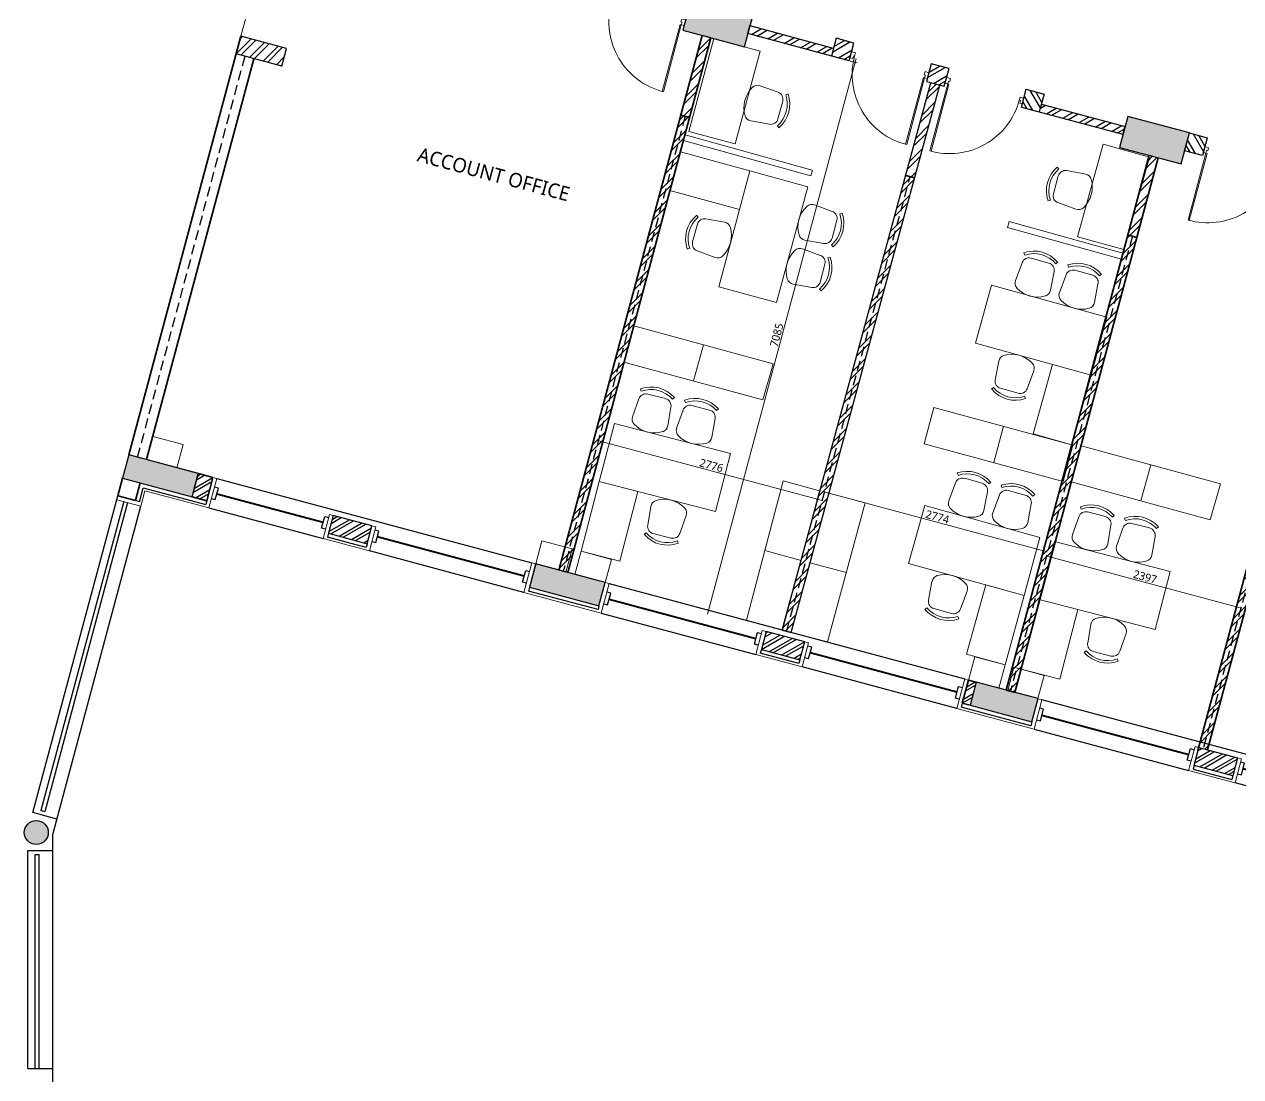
# Model space of a CAD drawing. Header units: millimetres. Extents: x 897770 to 1185420, y -692043 to -233237.
# Drawn here: x 934335 to 949536, y -374887 to -361743 of the extents above; entities that cross this region are included whole.
import ezdxf

# ---------------------------------------------------------------- set-up
doc = ezdxf.new("R2010")
doc.units = ezdxf.units.MM
doc.header["$MEASUREMENT"] = 0
doc.header["$PDMODE"] = 67
doc.linetypes.add('HIDDEN', pattern=[0.375, 0.25, -0.125])
doc.layers.get('Defpoints').update_dxf_attribs({"color": 6})
for name, color, linetype in [('A-Anno Tags', 6, 'Continuous'), ('A-Ele 10', 3, 'Continuous'), ('A-Elevation', 4, 'Continuous'), ('A-Wall Patt', 8, 'Continuous'), ('A-Window', 4, 'Continuous'), ('S-Conc Patt', 9, 'Continuous')]:
    doc.layers.add(name, color=color, linetype=linetype)
for name, color, linetype, lineweight in [('A-Detail Lines', 8, 'Continuous', 25), ('A-Door', 4, 'Continuous', 9), ('A-Wall Sec', 1, 'Continuous', 30), ('A-WIN', 5, 'Continuous', 25), ('ele l', 6, 'Continuous', 15), ('Fire pipe', 80, 'Continuous', 15), ('frntr', 32, 'Continuous', 13), ('P-SANR-FIXT', 6, 'Continuous', 9), ('S-Concrete', 40, 'Continuous', 30), ('ST CLADDING PLAN', 6, 'Continuous', 9), ('text', 7, 'Continuous', 5)]:
    doc.layers.add(name, color=color, linetype=linetype, lineweight=lineweight)
doc.styles.get("Standard").update_dxf_attribs({"font": 'trebuc.ttf'})
doc.dimstyles.new('IIITD_WD_M @ 50', dxfattribs={"dimscale": 50, "dimtxt": 2, "dimasz": 0.5, "dimexe": 0.5, "dimexo": 0.25, "dimgap": 0.3, "dimtad": 1, "dimdec": 0, "dimrnd": 1, "dimzin": 0, "dimdsep": 46, "dimtxsty": 'Standard', "dimblk": 'ARCHTICK', "dimcen": 0.2, "dimdle": 1, "dimclrd": 8, "dimclre": 9, "dimadec": 0, "dimazin": 0, "dimtfac": 1, "dimtdec": 0, "dimtofl": 0, "dimtmove": 0, "dimatfit": 0, "dimfxl": 1, "dimtolj": 1, "dimtzin": 0, "dimlwd": -1, "dimlwe": -1, "dimarcsym": 0})
pattern_1 = [(30, (-150000, 4e-12), (-56.25, 97.427858), []), (30, (-149948.77, -13.73), (-56.25, 97.427858), [])]

# ---------------------------------------------------------------- blocks, each defined once
blk = doc.blocks.new('block outer')
at = {"layer": 'S-Conc Patt'}
blk.add_hatch(color=256, dxfattribs=at).paths.add_polyline_path([(833592, -292383, 1), (833292, -292383, 1)])
at = {"layer": 'S-Concrete'}
blk.add_circle((833442, -292383, 0), 150, dxfattribs=at)
blk = doc.blocks.new('gf colmn')
at = {"layer": 'S-Conc Patt'}
for points in [[(690472, -276042), (690368, -276428), (691141, -276635), (691245, -276249)], [(684236, -282254), (684314, -281965), (683445, -281732), (683367, -282022)], [(689322, -283617), (689400, -283327), (688530, -283094), (688453, -283384)]]:
    blk.add_hatch(color=256, dxfattribs=at).paths.add_polyline_path(points)
at = {"layer": 'S-Concrete', "elevation": 0}
for points in [[(690472, -276042), (690368, -276428), (691141, -276635), (691245, -276249)], [(683445, -281732), (683367, -282022), (684236, -282254), (684314, -281965)], [(688530, -283094), (688453, -283384), (689322, -283617), (689400, -283327)]]:
    blk.add_lwpolyline(points, close=True, dxfattribs=at)
blk = doc.blocks.new('perg colmn')
at = {"color": 6}
blk.add_blockref('gf colmn', (151142, -5934, 0), dxfattribs=at)
blk = doc.blocks.new('block rt')
at = {"layer": 'S-Conc Patt'}
for points in [[(841614, -281976), (841511, -282362), (842284, -282570), (842387, -282183)], [(835379, -288189), (835457, -287899), (834587, -287666), (834510, -287956)], [(840464, -289552), (840542, -289262), (839673, -289029), (839595, -289319)]]:
    blk.add_hatch(color=256, dxfattribs=at).paths.add_polyline_path(points)
h = blk.add_hatch(color=256, dxfattribs=at)
h.dxf.hatch_style = 1
h.paths.add_polyline_path([(847845, -283645), (847072, -283438), (846968, -283825), (847741, -284032), (847741, -284032)])
h = blk.add_hatch(color=256, dxfattribs=at)
h.dxf.hatch_style = 1
h.paths.add_polyline_path([(845179, -290504), (845101, -290794), (845874, -291001), (845951, -290711)])
at = {"layer": 'S-Concrete'}
for points in [[(841614, -281976), (841511, -282362), (842284, -282570), (842387, -282183)], [(834587, -287666), (834510, -287956), (835379, -288189), (835457, -287899)], [(839673, -289029), (839595, -289319), (840464, -289552), (840542, -289262)]]:
    blk.add_lwpolyline(points, close=True, dxfattribs=at)
at = {"layer": 'S-Concrete', "elevation": 0}
for points in [[(847741, -284032), (847845, -283645), (847072, -283438), (846968, -283825)], [(845179, -290504), (845101, -290794), (845874, -291001), (845951, -290711)]]:
    blk.add_lwpolyline(points, close=True, dxfattribs=at)
blk = doc.blocks.new('block rt lft')
at = {"color": 6}
blk.add_blockref('block rt', (0, 0), dxfattribs=at)
blk = doc.blocks.new('ERGEWRGR')
at = {"layer": 'A-Wall Patt'}
h = blk.add_hatch(dxfattribs=at)
h.set_pattern_fill('ANSI32', color=256, scale=300, angle=345, style=0)
h.paths.add_polyline_path([(938137, -368100), (938196, -367878), (938679, -368008), (938620, -368230)])
at = {"layer": 'A-Detail Lines'}
for p, q in [((938137, -368100, 0), (938124, -368149, 0)), ((938607, -368278, 0), (938124, -368149, 0)), ((938620, -368230, 0), (938607, -368278, 0))]:
    blk.add_line(p, q, dxfattribs=at)
at = {"layer": 'A-Wall Sec', "elevation": 0}
blk.add_lwpolyline([(938196, -367878), (938137, -368100), (938620, -368230), (938679, -368008)], close=True, dxfattribs=at)
blk.add_lwpolyline([(938196, -367878), (938137, -368100), (938620, -368230), (938679, -368008)], close=True, dxfattribs=at)
at = {"layer": 'A-WIN', "color": 2, "lineweight": 40}
blk.add_line((940581, -368636, 0), (938746, -368145, 0), dxfattribs=at)
at = {"layer": 'A-WIN', "color": 2, "lineweight": 40, "elevation": 0}
blk.add_lwpolyline([(936742, -367607), (938070, -367963)], dxfattribs=at)
blk.add_lwpolyline([(936742, -367607), (938070, -367963)], dxfattribs=at)
at = {"layer": 'A-Window'}
for p, q in [((936741, -367416, 0), (940677, -368471, 0)), ((940579, -368838, 0), (938647, -368320, 0))]:
    blk.add_line(p, q, dxfattribs=at)
at = {"layer": 'A-Window', "elevation": 0}
for points in [[(936674, -367667), (936722, -367680), (936761, -367535), (936713, -367522)], [(936643, -367783), (938068, -368165)], [(938099, -368049), (938050, -368036), (938089, -367891), (938138, -367904)], [(938678, -368204), (938727, -368217), (938765, -368072), (938717, -368059)], [(940610, -368722), (940562, -368709), (940601, -368564), (940649, -368577)]]:
    blk.add_lwpolyline(points, dxfattribs=at)
at = {"layer": 'ST CLADDING PLAN'}
for p, q in [((936741, -367416, 0), (936643, -367783, 0)), ((936741, -367416, 0), (936693, -367403, 0)), ((938148, -367865, 0), (938068, -368165, 0)), ((938148, -367865, 0), (938196, -367878, 0)), ((938728, -368021, 0), (938679, -368008, 0)), ((938728, -368021, 0), (938647, -368320, 0)), ((938647, -368320, 0), (938068, -368165, 0)), ((940677, -368471, 0), (940579, -368838, 0)), ((940677, -368471, 0), (940726, -368483, 0))]:
    blk.add_line(p, q, dxfattribs=at)
blk = doc.blocks.new('ERTGWERTGWERGT')
at = {"layer": 'A-Wall Patt'}
h = blk.add_hatch(dxfattribs=at)
h.set_pattern_fill('ANSI32', color=256, scale=300, angle=345, style=0)
h.paths.add_polyline_path([(943546, -369550), (943605, -369328), (944088, -369457), (944029, -369679)])
at = {"layer": 'A-Detail Lines'}
for p, q in [((943546, -369550, 0), (943533, -369598, 0)), ((944016, -369727, 0), (943533, -369598, 0)), ((944029, -369679, 0), (944016, -369727, 0))]:
    blk.add_line(p, q, dxfattribs=at)
at = {"layer": 'A-Wall Sec', "elevation": 0}
blk.add_lwpolyline([(943605, -369328), (943546, -369550), (944029, -369679), (944088, -369457)], close=True, dxfattribs=at)
blk.add_lwpolyline([(943605, -369328), (943546, -369550), (944029, -369679), (944088, -369457)], close=True, dxfattribs=at)
at = {"layer": 'A-WIN', "color": 2, "lineweight": 40}
blk.add_line((945990, -370086, 0), (944155, -369594, 0), dxfattribs=at)
at = {"layer": 'A-WIN', "color": 2, "lineweight": 40, "elevation": 0}
blk.add_lwpolyline([(941644, -368921), (943479, -369413)], dxfattribs=at)
blk.add_lwpolyline([(941644, -368921), (943479, -369413)], dxfattribs=at)
at = {"layer": 'A-Window'}
for p, q in [((941643, -368729, 0), (946087, -369920, 0)), ((945988, -370287, 0), (944056, -369769, 0))]:
    blk.add_line(p, q, dxfattribs=at)
at = {"layer": 'A-Window', "elevation": 0}
for points in [[(941576, -368980), (941624, -368993), (941663, -368849), (941615, -368836)], [(941545, -369096), (943477, -369614)], [(943508, -369498), (943460, -369485), (943499, -369340), (943547, -369353)], [(944088, -369653), (944136, -369666), (944175, -369521), (944126, -369509)], [(946019, -370171), (945971, -370158), (946010, -370013), (946058, -370026)]]:
    blk.add_lwpolyline(points, dxfattribs=at)
at = {"layer": 'ST CLADDING PLAN'}
for p, q in [((941643, -368729, 0), (941545, -369096, 0)), ((941643, -368729, 0), (941595, -368716, 0)), ((943557, -369315, 0), (943477, -369614, 0)), ((943557, -369315, 0), (943605, -369328, 0)), ((944137, -369470, 0), (944056, -369769, 0)), ((944137, -369470, 0), (944088, -369457, 0)), ((944056, -369769, 0), (943477, -369614, 0)), ((946087, -369920, 0), (945988, -370287, 0)), ((946087, -369920, 0), (946135, -369933, 0))]:
    blk.add_line(p, q, dxfattribs=at)
blk = doc.blocks.new('WFTGRWE3TG')
at = {"layer": 'A-Wall Patt'}
h = blk.add_hatch(dxfattribs=at)
h.set_pattern_fill('ANSI32', color=256, scale=300, angle=345, style=0)
h.paths.add_polyline_path([(949438, -371129), (949498, -370906), (949015, -370777), (948955, -370999)])
at = {"layer": 'A-Detail Lines'}
for p, q in [((948955, -370999, 0), (948942, -371047, 0)), ((948942, -371047, 0), (949425, -371177, 0)), ((949438, -371129, 0), (949425, -371177, 0))]:
    blk.add_line(p, q, dxfattribs=at)
at = {"layer": 'A-Wall Sec', "elevation": 0}
blk.add_lwpolyline([(949498, -370906), (949438, -371129), (948955, -370999), (949015, -370777)], close=True, dxfattribs=at)
blk.add_lwpolyline([(949498, -370906), (949438, -371129), (948955, -370999), (949015, -370777)], close=True, dxfattribs=at)
at = {"layer": 'A-WIN', "color": 2, "lineweight": 40}
blk.add_line((947053, -370370, 0), (948888, -370862, 0), dxfattribs=at)
at = {"layer": 'A-WIN', "color": 2, "lineweight": 40, "elevation": 0}
blk.add_lwpolyline([(950893, -371399), (949564, -371043)], dxfattribs=at)
blk.add_lwpolyline([(950893, -371399), (949564, -371043)], dxfattribs=at)
at = {"layer": 'A-Window'}
for p, q in [((950989, -371233, 0), (947053, -370179, 0)), ((946954, -370546, 0), (948886, -371063, 0))]:
    blk.add_line(p, q, dxfattribs=at)
at = {"layer": 'A-Window', "elevation": 0}
for points in [[(946985, -370430), (947034, -370443), (947072, -370298), (947024, -370285)], [(948917, -370948), (948869, -370935), (948908, -370790), (948956, -370803)], [(949497, -371103), (949545, -371116), (949584, -370971), (949536, -370958)], [(950890, -371600), (949466, -371219)], [(950921, -371485), (950873, -371472), (950912, -371327), (950960, -371340)]]:
    blk.add_lwpolyline(points, dxfattribs=at)
at = {"layer": 'ST CLADDING PLAN'}
for p, q in [((947053, -370179, 0), (946954, -370546, 0)), ((947053, -370179, 0), (947004, -370166, 0)), ((948966, -370764, 0), (948886, -371063, 0)), ((948966, -370764, 0), (949015, -370777, 0)), ((949546, -370919, 0), (949466, -371219, 0)), ((949546, -370919, 0), (949498, -370906, 0)), ((948886, -371063, 0), (949466, -371219, 0)), ((950989, -371233, 0), (950890, -371600, 0)), ((950989, -371233, 0), (951037, -371246, 0))]:
    blk.add_line(p, q, dxfattribs=at)
blk = doc.blocks.new('ERGWERGWER')
at = {"layer": 'A-Door'}
for name in ['ERGEWRGR', 'ERTGWERTGWERGT', 'WFTGRWE3TG']:
    blk.add_blockref(name, (0, 0), dxfattribs=at)
blk = doc.blocks.new('erhgswrtyw2435y435y')
at = {"layer": 'A-Wall Patt'}
h = blk.add_hatch(dxfattribs=at)
h.set_pattern_fill('ANSI32', color=256, scale=300, angle=345, style=0)
h.set_pattern_definition(pattern_1)
h.paths.add_polyline_path([(786693, -367403), (786510, -367354), (786432, -367644), (786615, -367693)])
h = blk.add_hatch(dxfattribs=at)
h.set_pattern_fill('ANSI32', color=256, scale=300, angle=345, style=0)
h.set_pattern_definition(pattern_1)
h.paths.add_polyline_path([(796232, -369959), (796135, -369933), (796057, -370223), (796154, -370249)])
for p, q in [((790648, -368773), (790635, -368822, 0)), ((791505, -369054), (790635, -368822, 0)), ((791517, -369006), (791505, -369054)), ((796057, -370223, 0), (796044, -370271, 0)), ((796914, -370504, 0), (796044, -370271, 0)), ((796927, -370456, 0), (796914, -370504, 0))]:
    blk.add_line(p, q, dxfattribs=at)
at = {"layer": 'A-Wall Sec', "lineweight": 35}
for p, q in [((786510, -367354, 0), (786693, -367403, 0)), ((786693, -367403, 0), (786615, -367693, 0)), ((786615, -367693, 0), (786432, -367644, 0)), ((796135, -369933, 0), (796057, -370223, 0)), ((796232, -369959, 0), (796135, -369933, 0)), ((796057, -370223, 0), (796154, -370249, 0))]:
    blk.add_line(p, q, dxfattribs=at)
at = {"layer": 'ST CLADDING PLAN'}
for p, q in [((791545, -369096), (790579, -368838, 0)), ((796954, -370546, 0), (795988, -370287, 0))]:
    blk.add_line(p, q, dxfattribs=at)
at = {"layer": 'A-Door'}
blk.add_blockref('ERGWERGWER', (-150000, 0), dxfattribs=at)
blk = doc.blocks.new('ABL_Door_S - 1000 x 2100-11-3 Second Floor Lvl')
at = {"layer": 'A-Door'}
blk.add_arc((-450, -2.5), 900, 269.04503, 0, dxfattribs=at)
at = {"layer": 'ele l'}
for p, q in [((-500, 37.5), (-450, 37.5)), ((-500, -37.5), (-500, 37.5)), ((-450, 37.5), (-450, -2.5)), ((450, 37.5), (450, -2.5)), ((500, 37.5), (450, 37.5)), ((500, -37.5), (500, 37.5)), ((-500, -37.5), (-465, -37.5)), ((-465, -2.5), (-450, -2.5)), ((-465, -37.5), (-465, -2.5)), ((-465, -37.5), (-465, -902.4)), ((-450, -37.5), (-465, -37.5)), ((-450, -37.5), (-450, -902.5)), ((465, -2.5), (450, -2.5)), ((465, -37.5), (465, -2.5)), ((500, -37.5), (465, -37.5))]:
    blk.add_line(p, q, dxfattribs=at)
blk = doc.blocks.new('chair1')
at = {"layer": 'frntr'}
for p, q in [((-320, 228), (-84, 207)), ((16, 201), (42, 219)), ((1, 115), (1, -115)), ((-320, -228), (-84, -207)), ((16, -201), (42, -219))]:
    blk.add_line(p, q, dxfattribs=at)
for centre, radius, start, end in [((-108, 0), 351, 148.407, 211.593), ((-328, 135), 92.9, 85.0303, 148.407), ((-92, 115), 92.9, 0, 85.0303), ((-278, 0), 356, 325.6197, 34.3803), ((-278, 0), 387, 325.6197, 34.3803), ((-92, -115), 92.9, 274.9697, 0), ((-328, -135), 92.9, 211.593, 274.9697)]:
    blk.add_arc(centre, radius, start, end, dxfattribs=at)
blk = doc.blocks.new('_ArchTick')
at = {"color": 0, "linetype": 'ByBlock', "const_width": 0.15}
blk.add_lwpolyline([(-0.5, -0.5), (0.5, 0.5)], dxfattribs=at)
blk = doc.blocks.new('*D2660')
at = {"layer": 'Defpoints', "color": 0, "transparency": 16777216}
for p in [(944644, -362199, 0), (942810, -369042, 0), (942884, -369062)]:
    blk.add_point(p, dxfattribs=at)
at = {"layer": 'P-SANR-FIXT', "color": 8, "transparency": 16777216}
blk.add_line((944731, -362170), (942872, -369110), dxfattribs=at)
at = {"layer": 'P-SANR-FIXT', "color": 9, "transparency": 16777216}
for p, q in [((944656, -362202), (944742, -362225)), ((942822, -369045), (942909, -369068))]:
    blk.add_line(p, q, dxfattribs=at)
at = {"layer": 'P-SANR-FIXT', "color": 8, "transparency": 16777216, "xscale": 25, "yscale": 25, "zscale": 25}
for p, rotation in [((944718, -362219), 74.99998695226364), ((942884, -369062), 254.9999869522636)]:
    blk.add_blockref('_ArchTick', p, dxfattribs=dict(at, rotation=rotation))
at = {"layer": 'P-SANR-FIXT', "color": 0, "transparency": 16777216, "insert": (943738, -365623), "char_height": 100, "attachment_point": 5, "rotation": 75}
blk.add_mtext('\\A1;7085', dxfattribs=at)
blk = doc.blocks.new('*D2661')
at = {"layer": 'Defpoints', "color": 0, "transparency": 16777216}
for p in [(941593, -366850, 0), (941564, -366957), (944274, -367568, 0)]:
    blk.add_point(p, dxfattribs=at)
at = {"layer": 'P-SANR-FIXT', "color": 9, "transparency": 16777216}
for p, q in [((941590, -366862), (941558, -366981)), ((944271, -367580), (944239, -367700))]:
    blk.add_line(p, q, dxfattribs=at)
at = {"layer": 'P-SANR-FIXT', "color": 8, "transparency": 16777216}
blk.add_line((944294, -367688), (941516, -366944), dxfattribs=at)
at = {"layer": 'P-SANR-FIXT', "color": 8, "transparency": 16777216, "xscale": 25, "yscale": 25, "zscale": 25}
for p, rotation in [((941564, -366957), 164.9999999999999), ((944245, -367676), 344.9999999999999)]:
    blk.add_blockref('_ArchTick', p, dxfattribs=dict(at, rotation=rotation))
at = {"layer": 'P-SANR-FIXT', "color": 0, "transparency": 16777216, "insert": (942922, -367253), "char_height": 100, "attachment_point": 5, "rotation": 345}
blk.add_mtext('\\A1;2776', dxfattribs=at)
blk = doc.blocks.new('*D2662')
at = {"layer": 'Defpoints', "color": 0, "transparency": 16777216}
for p in [(944391, -367599, 0), (947070, -368317, 0), (947070, -368317)]:
    blk.add_point(p, dxfattribs=at)
at = {"layer": 'P-SANR-FIXT', "color": 8, "transparency": 16777216}
blk.add_line((944343, -367586), (947118, -368330), dxfattribs=at)
at = {"layer": 'P-SANR-FIXT', "color": 9, "transparency": 16777216}
for p, q in [((944391, -367599), (944397, -367575)), ((947070, -368317), (947077, -368293))]:
    blk.add_line(p, q, dxfattribs=at)
at = {"layer": 'P-SANR-FIXT', "color": 8, "transparency": 16777216, "xscale": 25, "yscale": 25, "zscale": 25}
for p, rotation in [((944391, -367599), 165.0000000000617), ((947070, -368317), 345.0000000000617)]:
    blk.add_blockref('_ArchTick', p, dxfattribs=dict(at, rotation=rotation))
at = {"layer": 'P-SANR-FIXT', "color": 0, "transparency": 16777216, "insert": (945747, -367895), "char_height": 100, "attachment_point": 5, "rotation": 345}
blk.add_mtext('\\A1;2774', dxfattribs=at)
blk = doc.blocks.new('*D2663')
at = {"layer": 'Defpoints', "color": 0, "transparency": 16777216}
for p in [(947181, -368347, 0), (949483, -369020), (949497, -368967, 0)]:
    blk.add_point(p, dxfattribs=at)
at = {"layer": 'P-SANR-FIXT', "color": 8, "transparency": 16777216}
blk.add_line((947119, -368386), (949531, -369032), dxfattribs=at)
at = {"layer": 'P-SANR-FIXT', "color": 9, "transparency": 16777216}
for p, q in [((947178, -368359), (947161, -368423)), ((949494, -368979), (949476, -369044))]:
    blk.add_line(p, q, dxfattribs=at)
at = {"layer": 'P-SANR-FIXT', "color": 8, "transparency": 16777216, "xscale": 25, "yscale": 25, "zscale": 25}
for p, rotation in [((947167, -368399), 164.9999999999984), ((949483, -369020), 344.9999999999984)]:
    blk.add_blockref('_ArchTick', p, dxfattribs=dict(at, rotation=rotation))
at = {"layer": 'P-SANR-FIXT', "color": 0, "transparency": 16777216, "insert": (948342, -368645), "char_height": 100, "attachment_point": 5, "rotation": 345}
blk.add_mtext('\\A1;2397', dxfattribs=at)

msp = doc.modelspace()

# ---------------------------------------------------------------- hatches: boundary and pattern name
at = {"layer": 'A-Wall Patt'}
h = msp.add_hatch(dxfattribs=at)
h.set_pattern_fill('ANSI32', color=256, scale=400, angle=345, style=0)
h.paths.add_polyline_path([(943404, -361762.5), (943378.1, -361859.1), (944421.6, -362139), (944447.5, -362042.4)])
h = msp.add_hatch(dxfattribs=at)
h.set_pattern_fill('ANSI32', color=256, scale=400, style=0)
h.paths.add_polyline_path([(937611.6, -362043), (937041.7, -361890.3), (936982.2, -362112.5), (937552.1, -362265.2)])
h = msp.add_hatch(dxfattribs=at)
h.set_pattern_fill('ANSI32', color=256, scale=400, style=0)
h.paths.add_polyline_path([(942916.4, -361911.5), (942805.3, -361881.7), (941015.6, -368561.1), (941126.6, -368590.9)])
h = msp.add_hatch(dxfattribs=at)
h.set_pattern_fill('ANSI32', color=256, scale=400, angle=-15, style=0)
h.set_pattern_definition([(30, (1658594.62, -267715.74), (-75, 129.90381), []), (30, (1658662.92, -267734.04), (-75, 129.90381), [])])
h.paths.add_polyline_path([(944703.3, -361976.5), (944481.1, -361917), (944448.8, -362037.7), (944449.1, -362037.8), (944431.6, -362103), (944431.3, -362102.9), (944421.6, -362139.1), (944643.7, -362198.6)])
h = msp.add_hatch(dxfattribs=at)
h.set_pattern_fill('ANSI32', color=256, scale=400, angle=-15, style=0)
h.set_pattern_definition([(30, (1659782.71, -268034.09), (-75, 129.90381), []), (30, (1659851.01, -268052.39), (-75, 129.90381), [])])
h.paths.add_polyline_path([(945891.3, -362294.9), (945669.2, -362235.4), (945636.8, -362356), (945637.1, -362356.1), (945619.7, -362421.3), (945619.4, -362421.2), (945609.7, -362457.4), (945831.8, -362517)])
h = msp.add_hatch(dxfattribs=at)
h.set_pattern_fill('ANSI32', color=256, scale=400, style=0)
h.paths.add_polyline_path([(945775.6, -362501.9), (945664.5, -362472.1), (944436.4, -366993.1), (943807.3, -369309.2), (943918.4, -369338.9)])
h = msp.add_hatch(dxfattribs=at)
h.set_pattern_fill('ANSI32', color=256, scale=400, angle=-15, style=0)
h.set_pattern_definition([(120, (375739.6, 76024.22), (129.90381, 75), []), (120, (375671.3, 76042.52), (129.90381, 75), [])])
h.paths.add_polyline_path([(946857.3, -362553.7), (947079.4, -362613.2), (947047.1, -362733.9), (947046.8, -362733.8), (947029.3, -362799), (947029.6, -362799.1), (947019.9, -362835.3), (946797.8, -362775.8)])
h = msp.add_hatch(dxfattribs=at)
h.set_pattern_fill('ANSI32', color=256, scale=400, angle=345, style=0)
h.paths.add_polyline_path([(947045.8, -362738.6), (947019.9, -362835.2), (948063.6, -363114.5), (948091.2, -363018.4)])
h = msp.add_hatch(dxfattribs=at)
h.set_pattern_fill('ANSI32', color=256, scale=400, angle=-15, style=0)
h.set_pattern_definition([(120, (377777.46, 75478.62), (129.90381, 75), []), (120, (377709.16, 75496.92), (129.90381, 75), [])])
h.paths.add_polyline_path([(948895.1, -363099.3), (949117.3, -363158.8), (949085, -363279.5), (949084.7, -363279.4), (949067.2, -363344.6), (949067.5, -363344.7), (949057.8, -363380.9), (948835.6, -363321.4)])
h = msp.add_hatch(dxfattribs=at)
h.set_pattern_fill('ANSI32', color=256, scale=400, style=0)
h.paths.add_polyline_path([(948504.3, -363408.7), (948393.2, -363378.9), (946603.4, -370058.4), (946714.5, -370088.2)])
h = msp.add_hatch(dxfattribs=at)
h.set_pattern_fill('ANSI32', color=256, scale=400, style=0)
h.paths.add_polyline_path([(950975.1, -363894.7), (950864.1, -363864.9), (949012.2, -370776.3), (949123.3, -370806)])

# ---------------------------------------------------------------- linework, layer by layer
at = {"layer": 'A-Anno Tags'}
for p, q in [((935577, -367704.3, 0), (934542.6, -371564.5, 0)), ((935625.3, -367717.3, 0), (934590.9, -371577.5, 0)), ((934590.9, -371577.5, 0), (934542.6, -371564.5, 0)), ((934470.5, -374787.5, 0), (934470.5, -372113, 0)), ((934470.5, -372113, 0), (934520.5, -372113, 0)), ((934520.5, -374787.5, 0), (934520.5, -372113, 0))]:
    msp.add_line(p, q, dxfattribs=at)
at = {"layer": 'A-Ele 10'}
msp.add_line((934690.5, -374987.5, 0), (934690.5, -374787.5, 0), dxfattribs=at)
at = {"layer": 'A-Elevation'}
for p, q in [((934442.8, -371589.5, 0), (935503, -367632.7, 0)), ((934690.5, -371863, 0), (935789.5, -367761.3, 0)), ((934742.2, -371669.8, 0), (934442.8, -371589.5, 0)), ((934690.5, -374787.5, 0), (934690.5, -371863, 0)), ((934380.5, -374787.5, 0), (934380.5, -372063, 0)), ((934380.5, -372063, 0), (934690.5, -372063, 0)), ((934380.5, -374787.5, 0), (934690.5, -374787.5, 0))]:
    msp.add_line(p, q, dxfattribs=at)
at = {"layer": 'A-Wall Patt'}
for p, q in [((935773.5, -367705.2, 0), (935820.1, -367531.3, 0)), ((935820.1, -367531.3, 0), (936602.5, -367741, 0)), ((935773.5, -367705.2, 0), (935725.2, -367692.3, 0)), ((936615.4, -367692.7, 0), (936602.5, -367741, 0))]:
    msp.add_line(p, q, dxfattribs=at)
at = {"layer": 'A-Wall Sec'}
for p, q in [((943378.1, -361859.1, 0), (943404, -361762.5, 0)), ((944447.5, -362042.4, 0), (943406.5, -361763.1, 0)), ((937611.6, -362043, 0), (937041.7, -361890.3, 0)), ((942916.4, -361911.5, 0), (942805.3, -361881.7, 0)), ((944643.8, -362198.6, 0), (943378.1, -361859.1, 0)), ((937552.1, -362265.2, 0), (937611.6, -362043, 0)), ((937552.1, -362265.2, 0), (936982.2, -362112.5, 0)), ((943918.4, -369338.9, 0), (945775.6, -362501.9, 0)), ((944436.4, -366993.1, 0), (945664.5, -362472.1, 0)), ((946797.8, -362775.7, 0), (948063.6, -363114.5, 0)), ((947045.8, -362738.6, 0), (948091.2, -363018.4, 0)), ((948063.6, -363114.5, 0), (948091.2, -363018.4, 0)), ((948393.2, -363378.9, 0), (948504.3, -363408.7, 0)), ((943807.3, -369309.2, 0), (944436.4, -366993.1, 0)), ((935862.4, -367180.3, 0), (935640.2, -367120.8, 0)), ((941126.6, -368590.9, 0), (941015.6, -368561.1, 0)), ((943807.3, -369309.2, 0), (943918.4, -369338.9, 0)), ((946603.4, -370058.4, 0), (946714.5, -370088.2, 0))]:
    msp.add_line(p, q, dxfattribs=at)
at = {"layer": 'A-Wall Sec', "lineweight": 35}
for p, q in [((937041.7, -361890.3, 0), (935640.2, -367120.8, 0)), ((942805.3, -361881.7, 0), (941015.6, -368561.1, 0)), ((942916.4, -361911.5, 0), (941126.6, -368590.9, 0)), ((935862.4, -367180.3, 0), (937204.3, -362172, 0)), ((942649.8, -362906.3, 0), (942538.8, -362876.5, 0)), ((948393.2, -363378.9, 0), (946603.4, -370058.4, 0)), ((948504.3, -363408.7, 0), (946714.5, -370088.2, 0)), ((945461.1, -363659.5, 0), (945350, -363629.8, 0)), ((950864.1, -363864.9, 0), (949001.8, -370814.9, 0)), ((950975.1, -363894.7, 0), (949123.3, -370806, 0)), ((948237.7, -364403.5, 0), (948126.6, -364373.8, 0)), ((935503, -367632.7, 0), (935562.5, -367410.6, 0)), ((935725.2, -367692.3, 0), (935784.7, -367470.1, 0)), ((935725.2, -367692.3, 0), (935503, -367632.7, 0))]:
    msp.add_line(p, q, dxfattribs=at)
at = {"layer": 'A-Wall Sec', "elevation": 0}
for points in [[(944643.7, -362198.6), (944703.3, -361976.5), (944481.1, -361917), (944421.6, -362139.1)], [(945609.7, -362457.4), (945831.8, -362517), (945891.3, -362294.9), (945669.2, -362235.4), (945609.7, -362457.4)], [(946797.8, -362775.8), (946857.3, -362553.7), (947079.4, -362613.2), (947019.9, -362835.3)], [(948835.6, -363321.4), (948895.1, -363099.3), (949117.3, -363158.8), (949057.8, -363380.9), (948835.6, -363321.4)]]:
    msp.add_lwpolyline(points, dxfattribs=at)
at = {"layer": 'A-Window', "linetype": 'HIDDEN', "ltscale": 500}
for p, q in [((935751.3, -367150.6, 0), (937093.2, -362142.3, 0)), ((942594.3, -362891.4, 0), (941071.1, -368576, 0)), ((943862.9, -369323.8, 0), (945405.6, -363644.6, 0)), ((948182.2, -364388.6, 0), (946659, -370073.3, 0)), ((950609, -365038.9, 0), (949067.7, -370791.2, 0))]:
    msp.add_line(p, q, dxfattribs=at)
at = {"layer": 'Fire pipe'}
msp.add_line((941015.6, -368561.1, 0), (940725.8, -368483.5, 0), dxfattribs=at)
at = {"layer": 'Fire pipe', "elevation": 0}
for points in [[(935940, -366890.5), (935862.3, -367180.3), (936240.9, -367281.7), (936318.5, -366992), (935940, -366890.5)], [(940803.4, -368193.7), (940725.8, -368483.5), (941104.3, -368584.9), (941182, -368295.1), (940803.4, -368193.7)], [(941293, -368324.9), (941215.4, -368614.7), (941593.9, -368716.1), (941671.6, -368426.3), (941293, -368324.9)], [(946212.6, -369643.1), (946135, -369932.9), (946513.5, -370034.3), (946591.2, -369744.5), (946212.6, -369643.1)], [(946702.2, -369774.3), (946624.6, -370064), (947003.1, -370165.5), (947080.8, -369875.7), (946702.2, -369774.3)]]:
    msp.add_lwpolyline(points, dxfattribs=at)
at = {"layer": 'frntr'}
for p, q in [((942592.7, -363122.2, 0), (944183.1, -363564.2, 0)), ((942572.6, -363194.4, 0), (944163.6, -363636.6, 0)), ((944163.6, -363636.6, 0), (944183.7, -363564.4, 0)), ((946622.1, -364279.5, 0), (946642.2, -364207.2, 0)), ((946642.2, -364207.2, 0), (948065.3, -364602.8, 0)), ((946622.1, -364279.5, 0), (948045.9, -364675.2, 0)), ((941929.8, -365149, 0), (942059.3, -364666, 0)), ((942697.3, -366197.4, 0), (942823.5, -365744.7, 0)), ((946450.1, -367216.8, 0), (946570.2, -366762.5, 0)), ((948287.2, -367695.7, 0), (948413.5, -367243, 0)), ((940725.8, -368483.5, 0), (938838.4, -367977.7, 0)), ((941145, -368078.2, 0), (941015.6, -368561.1, 0)), ((943589.6, -368315.4, 0), (944043.2, -368438.5, 0)), ((944608.2, -368588.3, 0), (944153.8, -368468.2, 0))]:
    msp.add_line(p, q, dxfattribs=at)
at = {"layer": 'frntr', "elevation": 0}
for points in [[(943219.2, -363235), (943529.7, -362075.9), (942950.2, -361920.6), (942639.6, -363079.7)], [(947498.7, -364397.5), (947817.3, -363240.5), (948395.8, -363399.8), (948077.2, -364556.7)], [(943273.1, -364054.3), (942404.1, -363819.9), (942534.4, -363337.1), (943403.3, -363571.6)], [(943736.7, -365215.2), (944126, -363771.9), (943403.3, -363571.6), (943012.6, -365019.8)], [(946421.3, -365002.1), (947861.5, -365402.4), (947665.7, -366126.4), (946220.4, -365724.7)], [(943565.4, -366434.3), (941829.1, -365960.5), (941954.5, -365507.6), (943693.7, -365982.1)], [(947183.9, -365992.5), (946942.9, -366859.6), (947424.7, -366993.5), (947665.7, -366126.4)], [(945581.4, -366981.9), (947318.8, -367451.8), (947439.8, -366997.6), (945699.5, -366527)], [(943158.9, -367102.3), (941711.5, -366728.9), (941519.1, -367453.7), (942971.5, -367828.5)], [(949155.4, -367932.6), (947419.1, -367458.8), (947544.5, -367005.9), (949283.7, -367480.4)], [(942003.2, -367578.7), (941778.4, -368450.1), (941294.2, -368325.2), (941519.1, -367453.7)], [(943358.7, -369185.2), (943820.5, -367445.6), (944274.3, -367567.9), (943811.7, -369310.4)], [(944373.3, -369457), (944843.2, -367719.6), (944389, -367598.6), (943918.4, -369338.9)], [(945587.8, -367753.1), (947028, -368153.4), (946832.2, -368877.4), (945386.9, -368475.7)], [(948656.8, -368575.5), (947209.4, -368202), (947017, -368926.9), (948469.5, -369301.7)], [(946350.4, -368743.5), (946109.4, -369610.6), (946591.2, -369744.5), (946832.2, -368877.4)], [(947501.2, -369051.8), (947276.3, -369923.3), (946792.2, -369798.4), (947017, -368926.9)]]:
    msp.add_lwpolyline(points, close=True, dxfattribs=at)
at = {"layer": 'P-SANR-FIXT'}
msp.add_line((937041.7, -361890.3, 0), (937430, -360441.3, 0), dxfattribs=at)
at = {"layer": 'ST CLADDING PLAN'}
for p, q in [((935789.5, -367761.3, 0), (935490.1, -367681, 0)), ((935789.5, -367761.3, 0), (935841.3, -367568.1, 0)), ((935841.3, -367568.1, 0), (936643, -367782.9, 0))]:
    msp.add_line(p, q, dxfattribs=at)

# ---------------------------------------------------------------- block references
at = {"color": 6}
for name, p in [('block rt lft', (101053, -79454.6, 0)), ('perg colmn', (101053, -79454.6, 0)), ('block outer', (101043, -79454.6, 0))]:
    msp.add_blockref(name, p, dxfattribs=at)
at = {"layer": 'A-Detail Lines'}
msp.add_blockref('erhgswrtyw2435y435y', (150000, 0, 0), dxfattribs=at)
at = {"layer": 'A-Door', "xscale": -1, "rotation": 345.0000000030446}
for p in [(942106.4, -361592.3, 0), (945146.8, -362253.2, 0)]:
    msp.add_blockref('ABL_Door_S - 1000 x 2100-11-3 Second Floor Lvl', p, dxfattribs=at)
at = {"layer": 'A-Door', "rotation": 344.9999999919686}
for p in [(946334.8, -362571.6, 0), (949560.7, -363435.9, 0)]:
    msp.add_blockref('ABL_Door_S - 1000 x 2100-11-3 Second Floor Lvl', p, dxfattribs=at)
at = {"layer": 'frntr', "extrusion": (0, 0, -1), "xscale": -1, "zscale": -1}
for p, rotation in [((-943782.6, -362811.9, 0), 15.0000000093603), ((-944458.5, -364300.9, 0), 15.10015869954083), ((-944310.2, -364850.9, 0), 15.10015869954083), ((-946646.1, -366319.2, 0), 105.531742952375), ((-942236.7, -366390.6, 0), 284.4682831390798), ((-942788.3, -366532.9, 0), 284.4682831390798), ((-947734.6, -367863.7, 0), 284.4682831390809), ((-948286.3, -368006, 0), 284.4682831390809), ((-945812.5, -369070.1, 0), 105.531742952375)]:
    msp.add_blockref('chair1', p, dxfattribs=dict(at, rotation=rotation))
at = {"layer": 'frntr', "extrusion": (0, 0, -1), "zscale": -1}
for p, rotation in [((-947226.7, -363747.5, 0), 15.39399495059222), ((-942717.9, -364350.7, 0), 15.10015869954077), ((-947026.9, -364694.3, 0), 105.5317429523749), ((-947575.8, -364846.8, 0), 105.5317429523749), ((-946193.4, -367445.3, 0), 105.5317429523749), ((-946742.3, -367597.8, 0), 105.5317429523749), ((-942305.7, -368130.5, 0), 284.4682831390798), ((-947803.7, -369603.7, 0), 284.4682831390809)]:
    msp.add_blockref('chair1', p, dxfattribs=dict(at, rotation=rotation))

# ---------------------------------------------------------------- texts
at = {"layer": 'text'}
msp.add_text('ACCOUNT OFFICE', height=180, rotation=345.0007, dxfattribs=at).set_placement((939233.9, -363449.8, 0))

# ---------------------------------------------------------------- dimensions: what is measured, and where the dimension line sits
at = {"layer": 'P-SANR-FIXT'}
for p1, p2, distance, picture, middle in [((944643.7, -362198.6, 0), (942810.1, -369042, 0), 77, '*D2660', (943737.7, -365623.2)), ((944274.3, -367567.9, 0), (941593.2, -366849.5, 0), 111.4, '*D2661', (942922, -367252.5)), ((944390.9, -367599.1, 0), (947070, -368317, 0), 0, '*D2662', (945747.4, -367895.1)), ((947181.1, -368346.8, 0), (949496.9, -368967.3, 0), -54.1, '*D2663', (948342.1, -368645.5))]:
    dim = msp.add_aligned_dim(p1=p1, p2=p2, distance=distance, dimstyle='IIITD_WD_M @ 50', override={"dimfxl": 2, "dimfxlon": 1, "dimarcsym": 1}, dxfattribs=at)
    dim.commit()
    dim.dimension.update_dxf_attribs({"geometry": picture, "text_midpoint": middle})

doc.saveas('drawing.dxf')
